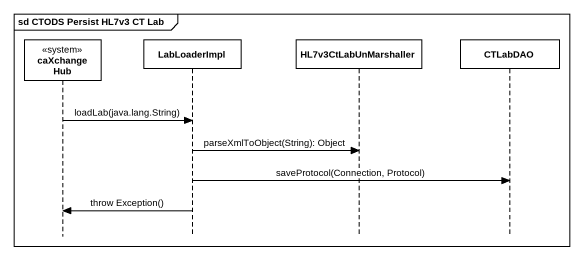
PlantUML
@startuml
mainframe sd CTODS Persist HL7v3 CT Lab
hide footbox
participant "caXchange Hub" as caXchange_Hub <<system>>
participant LabLoaderImpl
participant HL7v3CtLabUnMarshaller
participant CTLabDAO

caXchange_Hub -> LabLoaderImpl : loadLab(java.lang.String)
LabLoaderImpl -> HL7v3CtLabUnMarshaller : parseXmlToObject(String): Object
LabLoaderImpl -> CTLabDAO : saveProtocol(Connection, Protocol)
LabLoaderImpl -> caXchange_Hub : throw Exception()
@enduml
